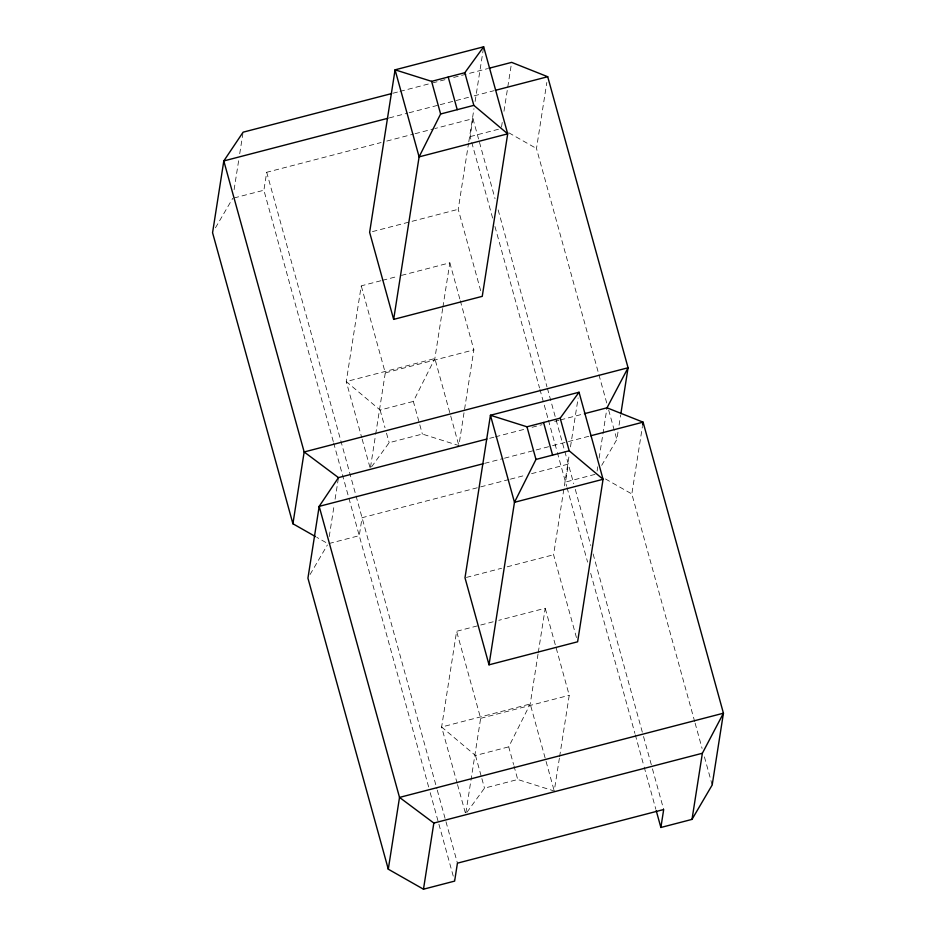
<?xml version="1.0" encoding="UTF-8"?>
<svg xmlns="http://www.w3.org/2000/svg" width="936" height="936" viewBox="0 0 936 936"><rect width="100%" height="100%" fill="white"/><g stroke="black" fill="none" stroke-linecap="round" stroke-linejoin="round"><path stroke-width="0.7" stroke-dasharray="4.68 3.51" d="M234.094 189.692L238.82 159.506M239.721 153.75L242.88 133.626M333.286 441.581L263.894 190.23L266.701 172.282L381.127 142.529M380.94 280.73L361.249 285.843L346.261 381.572L361.764 437.732M329.238 536.574L334.187 504.937M335.088 499.192L338.247 479.068M460.301 300.713L473.873 349.853L458.874 445.583L422.358 434.058L389.142 442.693L370.293 468.608L375.43 435.755M375.664 434.316L385.281 372.879L361.249 285.843M442.681 308.529L434.854 358.546L413.349 401.415L422.358 434.058M442.904 307.102L449.842 262.817L399.216 275.98M480.695 290.733L458.219 209.313L468.573 143.161M468.807 141.722L473.979 108.646M475.114 101.451L483.444 48.239M492.617 218.053L470.141 136.609L472.949 118.661L434.807 128.571M501.509 127.074L502.41 121.317M503.977 111.255L511.641 62.373M493.178 621.785L456.616 631.285L441.628 727.015L457.131 783.163M606.727 402.995L536.48 148.508L546.823 82.473M559.389 758.16L554.241 791.025L517.725 779.501L484.497 788.135L465.66 814.051L480.648 718.322L456.616 631.285M538.048 653.971L530.221 703.977L508.716 746.858L513.595 764.537M538.27 652.544L545.208 608.248L498.806 620.322M576.447 637.58L553.585 554.755L569.345 454.077M570.48 446.893L578.132 397.987M597.098 471.077L597.776 466.76M599.122 458.137L607.008 407.815M559.611 756.733L569.24 695.296L545.208 608.248M601.696 465.356L616.824 439.557L618.169 430.934M619.07 425.19L620.65 415.139M694.723 721.726L631.835 493.951L642.412 426.477M215.456 227.811L232.748 198.327M310.097 574.47L327.389 544.986M392.921 93.237L398.572 91.775M399.988 91.4L431.075 83.316M432.49 82.953L445.208 79.642M453.691 77.442L487.609 68.62M389.306 117.913L407.686 113.127M409.102 112.765L438.808 105.043M440.224 104.668L468.503 97.321M474.166 95.846L493.974 90.698M386.779 141.067L413.618 134.082M415.034 133.719L433.391 128.946M234.094 197.964L263.894 190.23M470.141 136.609L501.286 128.513M372.446 231.613L458.219 209.313M382.344 280.367L397.812 276.342M385.281 372.879L473.873 349.853M458.488 444.179L434.854 358.546L346.261 381.572L380.121 410.05L413.349 401.415M489.692 438.305L493.939 437.206M495.355 436.843L525.026 429.121M532.093 427.284L541.991 424.71M554.709 421.411L558.956 420.311M560.36 419.936L582.976 414.063M484.661 463.343L503.053 458.57M504.469 458.195L551.14 446.062M552.556 445.7L589.329 436.141M508.985 479.524L362.068 517.713L359.26 535.661L328.115 543.757L316.801 537.334M510.389 479.162L525.938 475.114M531.59 473.651L568.316 464.104L565.508 482.052L596.653 473.955M466.397 577.418L501.556 568.281M507.183 566.818L553.585 554.755M480.648 718.322L569.24 695.296M553.855 789.621L530.221 703.977L441.628 727.015L475.488 755.492L508.716 746.858M508.821 132.795L536.48 148.508M605.452 478.951L631.835 493.951M608.669 410.026L616.824 439.557M695.109 723.13L702.094 748.437M704.422 756.873L712.191 784.988M472.949 118.661L495.039 198.701M498.151 209.933L546.987 386.872M547.385 388.276L564.431 450.052M564.829 451.456L573.745 483.76M575.289 489.376L590.803 545.548M593.12 553.972L643.137 735.111M643.523 736.515L652.053 767.415M652.439 768.819L663.683 809.535M494.945 226.477L539.534 387.96M539.92 389.364L548.063 418.86M548.449 420.264L556.978 451.152M557.365 452.556L566.666 486.264M567.052 487.668L587.597 562.091M590.698 573.323L634.9 733.403M635.287 734.807L643.816 765.695M644.202 767.099L655.832 809.23M449.842 262.817L459.915 299.309M513.969 765.894L517.725 779.501M380.121 410.05L385.012 427.729M386.51 433.169L389.142 442.693M475.488 755.492L481.502 777.254M481.876 778.612L484.497 788.135M362.15 439.136L370.293 468.608M457.517 784.567L465.66 814.051M266.701 172.282L436.89 788.732M437.276 790.136L457.435 863.156M333.672 442.985L428.653 787.024M430.197 792.64L454.229 879.7"/><path stroke-width="1.4" d="M315.537 536.62L292.921 523.762L304.165 451.971L223.809 160.934L243.103 132.187L391.505 93.612M393.658 319.387L419.106 156.874L440.61 113.993L431.601 81.35L395.074 69.826L369.626 232.339L393.658 319.387L482.251 296.349L507.698 133.836L483.666 46.8L395.074 69.826L419.106 156.874L507.698 133.836L473.827 105.358L464.818 72.715L483.666 46.8M584.392 413.689L607.008 407.815L643.079 422.159L723.434 713.209L712.191 784.988L692.008 819.386L660.875 827.482L663.683 809.535L457.435 863.156L454.627 881.104L423.481 889.2L388.288 869.193L399.52 797.413L319.176 506.364L338.469 477.629L486.872 439.042M423.481 889.2L433.836 823.06L399.52 797.413L723.434 713.209L702.374 753.258L692.008 819.386M489.025 664.817L514.472 502.304L535.977 459.436L526.968 426.793L490.441 415.268L464.993 577.781L489.025 664.817L577.617 641.792L603.065 479.279L579.033 392.242L490.441 415.268L514.472 502.304L603.065 479.279L569.193 450.801L560.184 418.158L579.033 392.242M620.872 413.712L628.068 367.766L547.712 76.729L511.641 62.373L489.025 68.258M642.634 425.038L643.079 422.159L590.745 435.766M607.008 407.815L628.068 367.766L304.165 451.971L338.469 477.629M431.601 81.35L464.818 72.715M387.89 118.275L223.809 160.934L212.566 232.713L292.921 523.762M495.378 90.336L547.712 76.729M440.61 113.993L473.827 105.358M526.968 426.793L560.184 418.158M483.257 463.718L319.176 506.364L307.932 578.155L388.288 869.193M535.977 459.436L569.193 450.801M433.836 823.06L702.374 753.258M656.218 810.635L660.875 827.482M448.204 77.033L457.224 109.676M543.57 422.475L552.591 455.118"/></g></svg>
